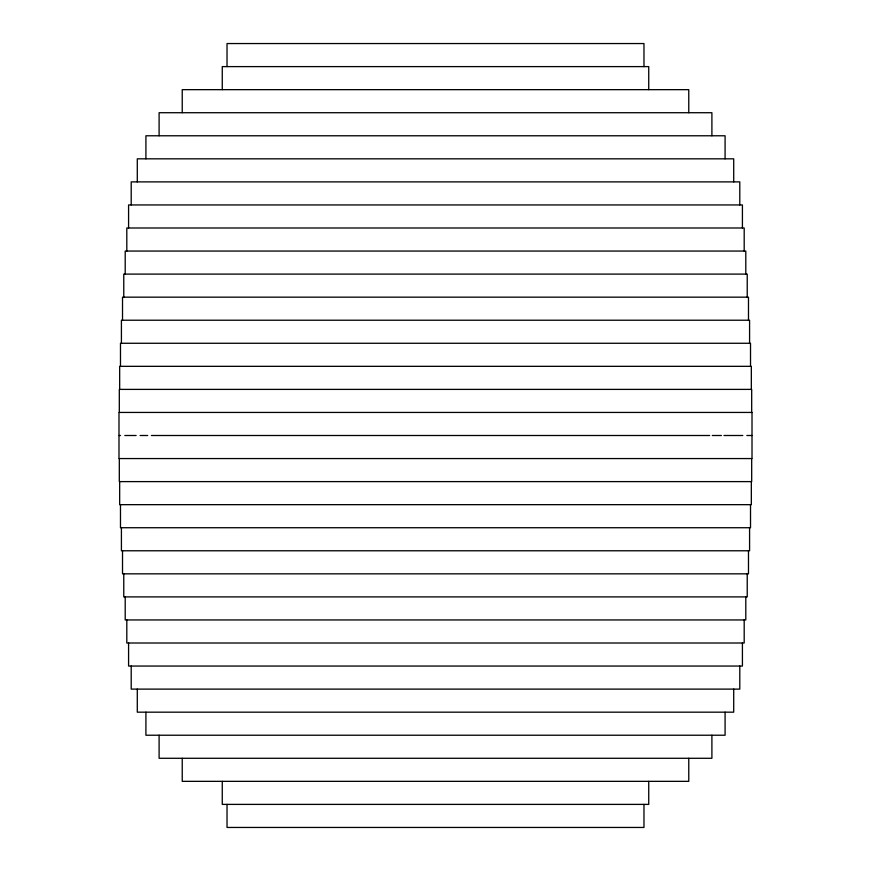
<?xml version="1.0" encoding="UTF-8"?>
<svg xmlns="http://www.w3.org/2000/svg" width="871" height="871" viewBox="0 0 871 871"><rect width="100%" height="100%" fill="white"/><g stroke="black" fill="none" stroke-linecap="round" stroke-linejoin="round"><path stroke-width="1.31" d="M118.989 435.5L120.492 435.5M124.814 435.5L136.137 435.5M140.089 435.5L147.7 435.5M151.434 435.5L709.658 435.5M712.293 435.5L721.406 435.5M723.964 435.5L742.811 435.5M746.861 435.5L752.011 435.5M751.684 412.44L751.684 389.391L119.316 389.391L119.316 412.44M751.684 458.56L751.684 481.609L119.316 481.609L119.316 458.56M751.335 389.391L751.335 366.332L119.665 366.332L119.665 389.391M751.335 481.609L751.335 504.668L119.665 504.668L119.665 481.609M750.519 366.332L750.519 343.272L120.481 343.272L120.481 366.332M750.519 504.668L750.519 527.728L120.481 527.728L120.481 504.668M749.583 343.272L749.583 320.223L121.417 320.223L121.417 343.272M749.583 527.728L749.583 550.777L121.417 550.777L121.417 527.728M748.483 320.223L748.483 297.163L122.517 297.163L122.517 320.223M748.483 550.777L748.483 573.837L122.517 573.837L122.517 550.777M747.231 297.163L747.231 274.104L123.769 274.104L123.769 297.163M747.231 573.837L747.231 596.896L123.769 596.896L123.769 573.837M745.794 274.104L745.794 251.055L125.206 251.055L125.206 274.104M745.794 596.896L745.794 619.945L125.206 619.945L125.206 596.896M744.193 251.055L744.193 227.995L126.807 227.995L126.807 251.055M744.193 619.945L744.193 643.005L126.807 643.005L126.807 619.945M742.419 227.995L742.419 204.946L128.581 204.946L128.581 227.995M742.419 643.005L742.419 666.054L128.581 666.054L128.581 643.005M739.795 204.946L739.795 181.887L131.205 181.887L131.205 204.946M739.795 666.054L739.795 689.113L131.205 689.113L131.205 666.054M733.709 181.887L733.709 158.827L137.291 158.827L137.291 181.887M733.709 689.113L733.709 712.173L137.291 712.173L137.291 689.113M725.086 158.827L725.086 135.778L145.914 135.778L145.914 158.827M725.086 712.173L725.086 735.222L145.914 735.222L145.914 712.173M711.901 135.778L711.901 112.718L159.099 112.718L159.099 135.778M711.901 735.222L711.901 758.282L159.099 758.282L159.099 735.222M688.765 112.718L688.765 89.659L182.235 89.659L182.235 112.718M688.765 758.282L688.765 781.341L182.235 781.341L182.235 758.282M648.732 89.659L648.732 66.61L222.268 66.61L222.268 89.659M648.732 781.341L648.732 804.39L222.268 804.39L222.268 781.341M643.974 66.61L643.974 43.55L227.026 43.55L227.026 66.61M643.974 804.39L643.974 827.45L227.026 827.45L227.026 804.39M752.011 412.44L118.989 412.44L118.989 458.56L752.011 458.56L752.011 412.44"/></g></svg>
